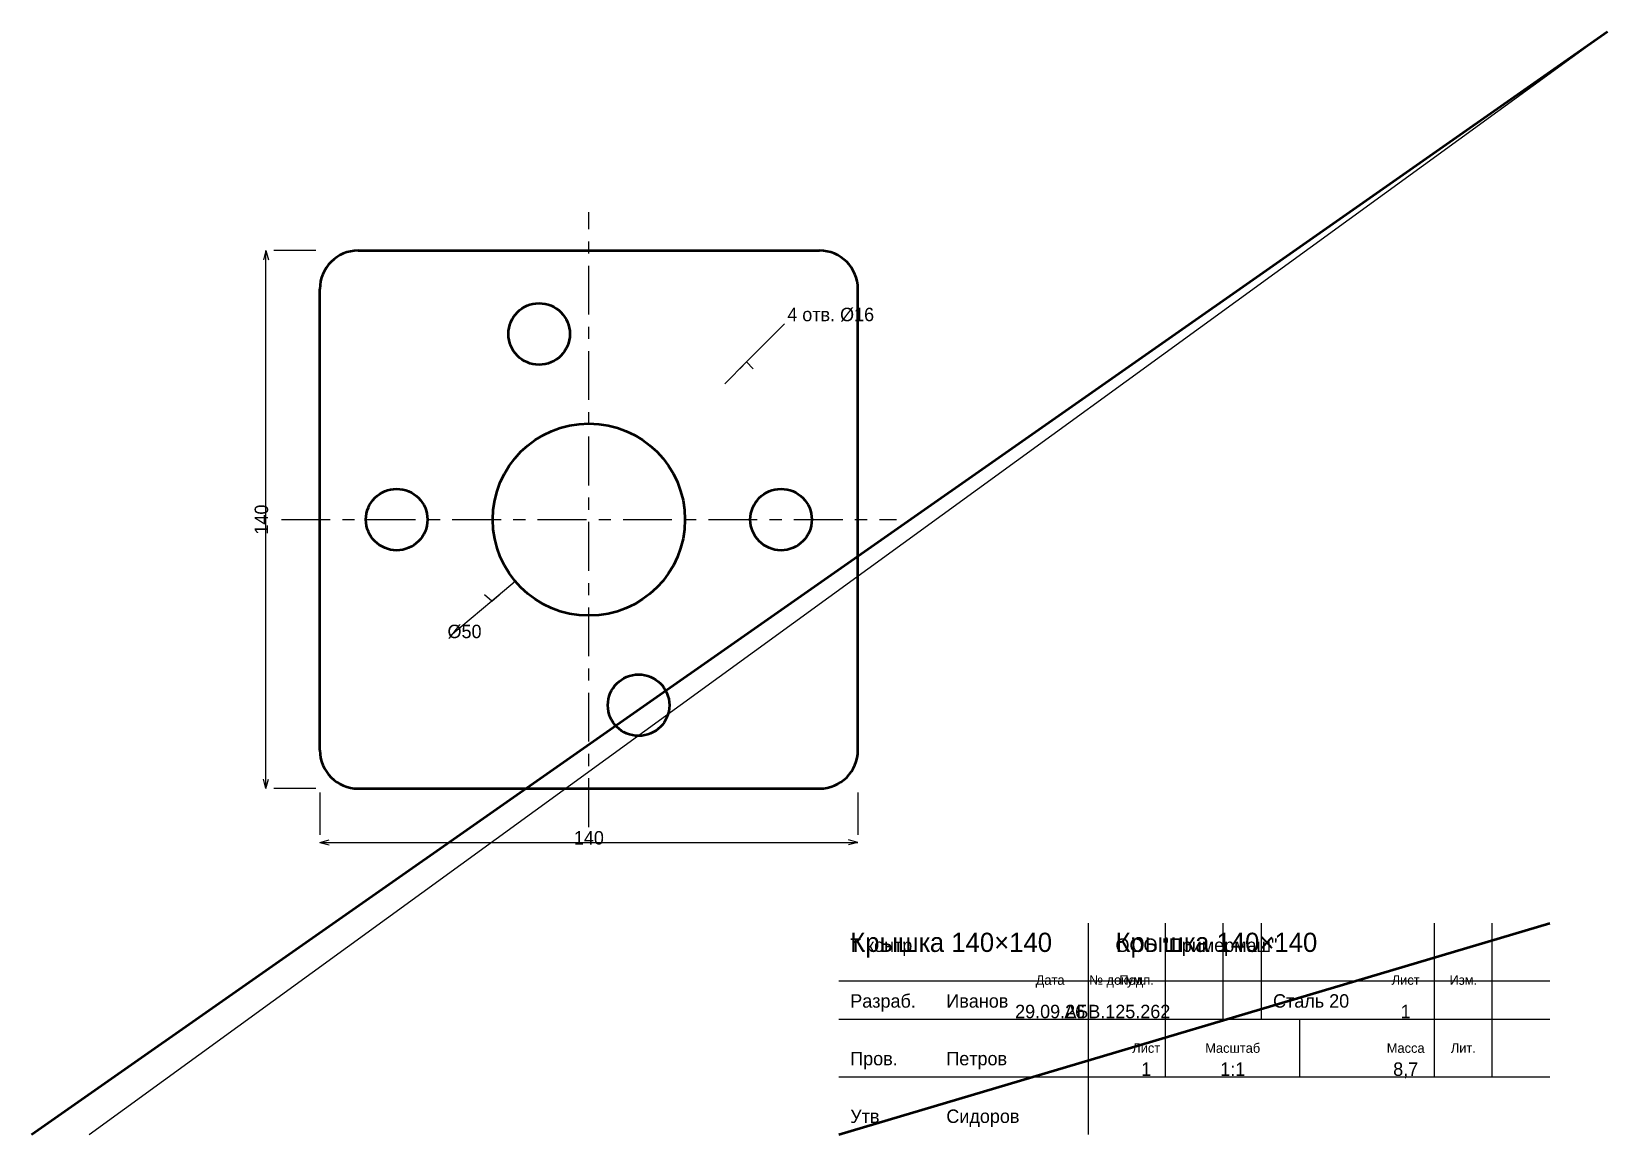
# Model space of a CAD drawing. Header units: millimetres. Extents: x 5 to 415, y 5 to 292.
import ezdxf
from ezdxf.enums import TextEntityAlignment as Align

# ---------------------------------------------------------------- set-up
doc = ezdxf.new("R2010")
doc.units = ezdxf.units.MM
doc.linetypes.add('CENTER', pattern=[22.225, 12.7, -3.175, 3.175, -3.175])
for name, color, linetype, lineweight in [('AXIS', 7, 'CENTER', 25), ('DIMS', 7, 'CONTINUOUS', 25), ('MAIN', 7, 'CONTINUOUS', 50), ('TEXT', 7, 'CONTINUOUS', 25), ('THIN', 7, 'CONTINUOUS', 25)]:
    doc.layers.add(name, color=color, linetype=linetype, lineweight=lineweight)

msp = doc.modelspace()

# ---------------------------------------------------------------- linework, layer by layer
at = {"layer": 'AXIS', "linetype": 'CENTER', "lineweight": 25}
for p, q in [((150, 85), (150, 245)), ((70, 165), (230, 165))]:
    msp.add_line(p, q, dxfattribs=at)
at = {"layer": 'DIMS', "linetype": 'CONTINUOUS', "lineweight": 25}
for p, q in [((66, 235), (65.353, 232.585)), ((66, 95), (66, 235)), ((66, 235), (66.647, 232.585)), ((79, 235), (68, 235)), ((191.012, 206.012), (200.912, 215.912)), ((185.355, 200.355), (191.012, 206.012)), ((191.012, 206.012), (189.244, 204.244)), ((191.012, 206.012), (192.78, 204.244)), ((130.849, 148.93), (124.721, 143.788)), ((124.721, 143.788), (113.996, 134.789)), ((124.721, 143.788), (122.805, 145.395)), ((124.721, 143.788), (126.636, 145.395)), ((66, 95), (65.353, 97.415)), ((66, 95), (66.647, 97.415)), ((79, 95), (68, 95)), ((80, 94), (80, 83)), ((220, 94), (220, 83)), ((80, 81), (82.415, 81.647)), ((80, 81), (220, 81)), ((80, 81), (82.415, 80.353)), ((220, 81), (217.585, 81.647)), ((220, 81), (217.585, 80.353))]:
    msp.add_line(p, q, dxfattribs=at)
at = {"layer": 'MAIN', "linetype": 'CONTINUOUS', "lineweight": 50}
for p, q in [((5, 5), (415, 292)), ((90, 235), (210, 235)), ((80, 105), (80, 225)), ((220, 105), (220, 225)), ((90, 95), (210, 95)), ((215, 5), (400, 60))]:
    msp.add_line(p, q, dxfattribs=at)
for centre, radius in [((137.059, 213.296), 8), ((150, 165), 25), ((100, 165), 8), ((200, 165), 8), ((162.941, 116.704), 8)]:
    msp.add_circle(centre, radius, dxfattribs=at)
for centre, start, end in [((90, 225), 90, 180), ((210, 225), 0, 90), ((90, 105), 180, 270), ((210, 105), 270, 360)]:
    msp.add_arc(centre, 10, start, end, dxfattribs=at)
at = {"layer": 'THIN', "linetype": 'CONTINUOUS', "lineweight": 25}
for p, q in [((20, 5), (415, 292)), ((280, 5), (280, 60)), ((300, 35), (300, 60)), ((315, 35), (315, 60)), ((325, 35), (325, 60)), ((370, 35), (370, 60)), ((385, 35), (385, 60)), ((215, 45), (400, 45)), ((215, 35), (400, 35)), ((300, 20), (300, 35)), ((335, 20), (335, 35)), ((370, 20), (370, 35)), ((385, 20), (385, 35)), ((215, 20), (400, 20))]:
    msp.add_line(p, q, dxfattribs=at)

# ---------------------------------------------------------------- texts
at = {"layer": 'DIMS', "linetype": 'CONTINUOUS', "lineweight": 25}
for s, p in [('4 отв. %%c16', (201.619, 216.619)), ('%%c50', (113.23, 134.146))]:
    msp.add_text(s, height=3.5, dxfattribs=at).set_placement(p)
msp.add_text('140', height=3.5, rotation=90, dxfattribs=at).set_placement((64.8, 165), align=Align.MIDDLE_CENTER)
msp.add_text('140', height=3.5, dxfattribs=at).set_placement((150, 82.2), align=Align.MIDDLE_CENTER)
at = {"layer": 'TEXT', "linetype": 'CONTINUOUS', "lineweight": 25}
for s, height, p in [('Крышка 140×140', 5, (218, 52.5)), ('Крышка 140×140', 5, (287, 52.5)), ('Т.контр.', 3.5, (218, 52.5)), ('ООО "Примермаш"', 3.5, (287, 52.5)), ('Разраб.', 3.5, (218, 38)), ('Иванов', 3.5, (243, 38)), ('Сталь 20', 3.5, (328, 38)), ('Пров.', 3.5, (218, 23)), ('Петров', 3.5, (243, 23)), ('Утв.', 3.5, (218, 8)), ('Сидоров', 3.5, (243, 8))]:
    msp.add_text(s, height=height, dxfattribs=at).set_placement(p)
for s, height, p in [('Дата', 2.5, (270, 45.2)), ('№ докум.', 2.5, (287.5, 45.2)), ('Подп.', 2.5, (292.5, 45.2)), ('Лист', 2.5, (362.5, 45.2)), ('Изм.', 2.5, (377.5, 45.2)), ('29.09.26', 3.5, (270, 37)), ('АБВ.125.262', 3.5, (287.5, 37)), ('1', 3.5, (362.5, 37)), ('Лист', 2.5, (295, 27.5)), ('Масштаб', 2.5, (317.5, 27.5)), ('Масса', 2.5, (362.5, 27.5)), ('Лит.', 2.5, (377.5, 27.5)), ('1', 3.5, (295, 22)), ('1:1', 3.5, (317.5, 22)), ('8,7', 3.5, (362.5, 22))]:
    msp.add_text(s, height=height, dxfattribs=at).set_placement(p, align=Align.MIDDLE_CENTER)

doc.saveas('drawing.dxf')
